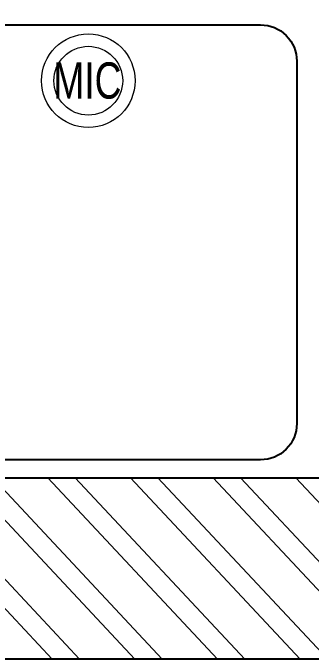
# Model space of a CAD drawing. Header units: feet. Extents: x 2939402 to 2960799, y -5728697 to -5722347.
# Drawn here: x 2954235 to 2954647, y -5728697 to -5727805 of the extents above; entities that cross this region are included whole.
import ezdxf

# ---------------------------------------------------------------- set-up
doc = ezdxf.new("R2010")
doc.units = ezdxf.units.FT
doc.header["$LTSCALE"] = 33
doc.header["$MEASUREMENT"] = 0
doc.layers.add('A-WALL', color=1, linetype='Continuous')
doc.layers.add('PDF_Geometry', color=7, linetype='Continuous')
for name, color, linetype, lineweight in [('LENS-FURNITURE', 13, 'Continuous', 9), ('LENS_DIMENSION', 193, 'Continuous', 0), ('LK-EQPMT', 3, 'Continuous', 18), ('LN-HATCH', 251, 'Continuous', 0)]:
    doc.layers.add(name, color=color, linetype=linetype, lineweight=lineweight)
doc.styles.get("Standard").update_dxf_attribs({"font": 'GILC____.TTF'})

# ---------------------------------------------------------------- blocks, each defined once
blk = doc.blocks.new('A$Ca3f29414')
at = {"layer": 'LN-HATCH'}
h = blk.add_hatch(dxfattribs=at)
h.set_pattern_fill('ANSI32', color=256, scale=222, angle=88.10999999999999)
h.set_pattern_definition([(133.11, (0, 0), (-60.77608072651567, -56.89314995255626), []), (133.11, (1.294310255814574, 39.22307682720641), (-60.77608072651567, -56.89314995255626), [])])
h.paths.add_polyline_path([(-250, 250), (-250, 3400), (200, 3400), (200, 5350), (450, 5350), (450, 3150), (0, 3150), (0, 0), (-16850, 0), (-16850, 380), (-16600, 380), (-16600, 250), (-7600, 250), (-7600, 2955), (-7498, 2955), (-7498, 3400), (-7600, 3400), (-7600, 4400), (-5200, 4400), (-5200, 3400), (-5302, 3400), (-5302, 2955), (-5200, 2955), (-5200, 250)])
h.paths.add_polyline_path([(-5450, 250), (-7350, 250), (-7350, 4150), (-5450, 4150)], flags=16)
h.paths.add_polyline_path([(-16850, 3400), (-16553, 3400), (-16553, 3533), (-16850, 3533)], flags=17)
h.paths.add_polyline_path([(-16850, 2822), (-16553, 2822), (-16553, 2955), (-16850, 2955)], flags=17)
h.paths.add_polyline_path([(-16600, 5970), (-16600, 6100), (450, 6100), (450, 6350), (-16850, 6350), (-16849.99999547005, 5970)])
at = {"layer": 'A-WALL'}
blk.add_lwpolyline([(-250, 250), (-250, 3400), (200, 3400), (200, 5350), (450, 5350), (450, 3150), (0, 3150), (0, 0), (-16850, 0), (-16850, 380), (-16600, 380), (-16600, 250), (-7600, 250), (-7600, 2955), (-7498, 2955), (-7498, 3400), (-7600, 3400), (-7600, 4400), (-5200, 4400), (-5200, 3400), (-5302, 3400), (-5302, 2955), (-5200, 2955), (-5200, 250)], close=True, dxfattribs=at)
blk = doc.blocks.new('MOROTISED TABLE-TRIAL SET 950x600')
at = {"layer": 'PDF_Geometry', "lineweight": 25}
blk.add_lwpolyline([(415.5923622683621, 2.18279e-11), (550.0003704861738, 2.18279e-11, 0.4142524001247118), (599.9958994225599, 50.00260162355697), (599.9958994225599, 899.9973678589085, 0.4142518501714829), (550.0003704861738, 950.0000000000218), (50.00260613718999, 950.0000000000218, 0.4142929195148918), (4.605390131e-07, 899.9973678589085), (4.605390131e-07, 50.00260162355697, 0.414163635492108), (50.00260613718999, 2.18279e-11), (415.5923622683621, 2.18279e-11)], format="xyb", dxfattribs=at)
blk = doc.blocks.new('MIC')
at = {"layer": 'LK-EQPMT', "ltscale": 12}
for radius in [64.54701859105262, 47.40596281792385]:
    blk.add_circle((234.5401449967176, 64.54701859102352), radius, dxfattribs=at)
at = {"layer": 'LK-EQPMT', "ltscale": 12, "insert": (233.2398255821317, 64.46170233917655), "char_height": 50, "attachment_point": 5}
blk.add_mtext_dynamic_manual_height_columns('MIC', width=466.4796511627907, gutter_width=12.5, heights=[0], dxfattribs=at)

msp = doc.modelspace()

# ---------------------------------------------------------------- block references
msp.add_blockref('MIC', (2954104.713694584, -5727963.332013758))
at = {"layer": 'LENS-FURNITURE', "xscale": -1, "rotation": 270}
msp.add_blockref('MOROTISED TABLE-TRIAL SET 950x600', (2953676.956608374, -5728421.766024085), dxfattribs=at)
at = {"layer": 'LENS_DIMENSION'}
msp.add_blockref('A$Ca3f29414', (2958549.014657259, -5728696.624892319), dxfattribs=at)

doc.saveas('drawing.dxf')
